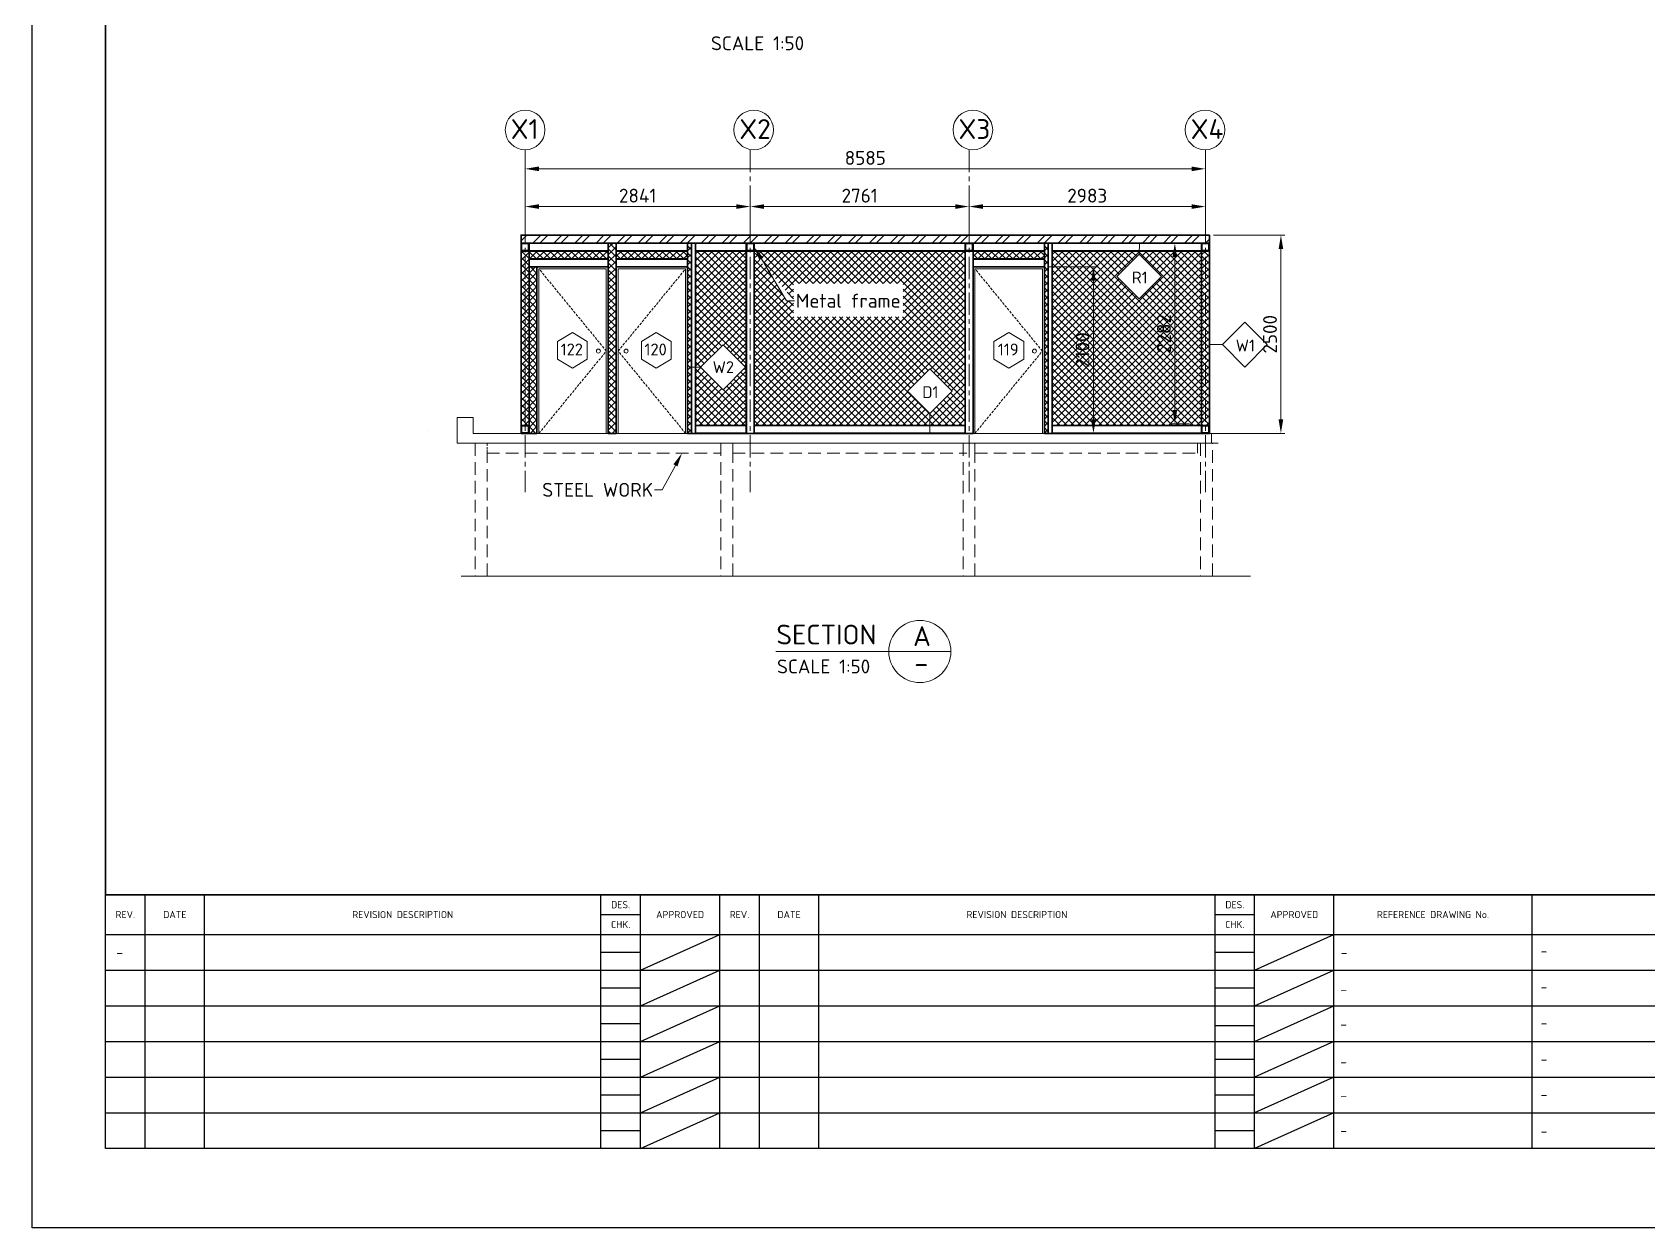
# Model space of a CAD drawing. Header units: millimetres. Extents: x 58252 to 201048, y -169708 to -110308.
# Drawn here: x 58252 to 99018, y -169708 to -139548 of the extents above; entities that cross this region are included whole.
import ezdxf
from ezdxf import colors
from ezdxf.entities.mleader import LeaderData, LeaderLine
from ezdxf.enums import TextEntityAlignment as Align
from ezdxf.math import Vec2, Vec3

# ---------------------------------------------------------------- set-up
doc = ezdxf.new("R2010")
doc.units = ezdxf.units.MM
doc.header["$MEASUREMENT"] = 0
for name, pattern in [('ACAD_ISO04W100', [30, 24, -3, 0, -3]), ('CENTER', [2, 1.25, -0.25, 0.25, -0.25]), ('DASHED', [19.05, 12.7, -6.35])]:
    doc.linetypes.add(name, pattern=pattern)
doc.layers.add('DIGITAL_SIGNATURE', color=7, linetype='Continuous')
for name, color, linetype, lineweight in [('hemjee', 190, 'Continuous', 9), ('KH AXIS', 8, 'ACAD_ISO04W100', 9), ('KH bagana budeg', 7, 'Continuous', 13), ('KH dash', 7, 'DASHED', 13), ('KH SECTION', 7, 'Continuous', 35)]:
    doc.layers.add(name, color=color, linetype=linetype, lineweight=lineweight)
doc.styles.add('BORDER TEXT STYLE', font='isocpeur.ttf')
doc.styles.add('ISO standart', font='', dxfattribs={"height": 350})
doc.styles.add('OT', font='', dxfattribs={"height": 350})
doc.styles.get("Standard").update_dxf_attribs({"font": ''})
doc.styles.get('ISO standart').set_extended_font_data('ISOCPEUR MON')
doc.styles.get('OT').set_extended_font_data('ISOCPEUR MON')
doc.styles.get('Standard').set_extended_font_data('ISOCPEUR MON')
doc.dimstyles.new('OT 50', dxfattribs={"dimtxt": 350, "dimasz": 350, "dimexe": 100, "dimexo": 100, "dimgap": 100, "dimtad": 1, "dimdec": 0, "dimlfac": 0.5, "dimzin": 9, "dimdsep": 46, "dimtxsty": 'ISO standart', "dimcen": -9, "dimdle": 100, "dimclrd": 256, "dimclre": 256, "dimclrt": 256, "dimadec": 0, "dimazin": 0, "dimtfac": 1, "dimtdec": 0, "dimtmove": 0, "dimatfit": 2, "dimfxl": 1, "dimtolj": 1, "dimtzin": 0, "dimlwd": -1, "dimlwe": -1, "dimarcsym": 1})
pattern_1 = [(45, (0, 1372.54), (-88.38835, 88.38835), []), (135, (0, 1372.54), (-88.38835, -88.38835), [])]

# ---------------------------------------------------------------- blocks, each defined once
blk = doc.blocks.new('MCSI-BORDER')
at = {"color": 4, "transparency": 33554687}
for p, q in [((218.38, 18.35), (-585.62, 18.35)), ((-430.65, -45.65), (-430.65, 18.35)), ((-275.65, -45.65), (-275.65, 18.35)), ((-585.62, 8.35), (-125.65, 8.35))]:
    blk.add_line(p, q, dxfattribs=at)
at = {"color": 2, "transparency": 33554687}
for p, q in [((-575.65, -45.65), (-575.65, 18.35)), ((-560.65, -45.65), (-560.65, 18.35)), ((-460.65, -45.65), (-460.65, 18.35)), ((-450.65, -45.65), (-450.65, 18.35)), ((-420.65, -45.65), (-420.65, 18.35)), ((-405.65, -45.65), (-405.65, 18.35)), ((-305.65, -45.65), (-305.65, 18.35)), ((-295.65, -45.65), (-295.65, 18.35)), ((-460.65, 13.35), (-450.65, 13.35)), ((-305.65, 13.35), (-295.65, 13.35)), ((-450.65, -0.65), (-430.65, 8.35)), ((-295.65, -0.65), (-275.65, 8.35)), ((-460.65, 3.85), (-450.65, 3.85)), ((-305.65, 3.85), (-295.65, 3.85)), ((-585.62, -0.65), (-125.65, -0.65)), ((-450.65, -9.65), (-430.65, -0.65)), ((-295.65, -9.65), (-275.65, -0.65)), ((-460.65, -5.15), (-450.65, -5.15)), ((-305.65, -5.15), (-295.65, -5.15)), ((-585.62, -9.65), (-125.65, -9.65)), ((-450.65, -18.65), (-430.65, -9.65)), ((-295.65, -18.65), (-275.65, -9.65)), ((-460.65, -14.15), (-450.65, -14.15)), ((-305.65, -14.65), (-295.65, -14.65)), ((-585.62, -18.65), (-125.65, -18.65)), ((-450.65, -27.65), (-430.65, -18.65)), ((-275.65, -18.65), (-295.65, -27.65)), ((-460.65, -23.15), (-450.65, -23.15)), ((-305.65, -23.15), (-295.65, -23.15)), ((-585.62, -27.65), (-125.65, -27.65)), ((-450.65, -36.65), (-430.65, -27.65)), ((-275.65, -27.65), (-295.65, -36.65)), ((-460.65, -32.15), (-450.65, -32.15)), ((-305.65, -32.15), (-295.65, -32.15)), ((-585.62, -36.65), (-125.65, -36.65)), ((-450.65, -45.65), (-430.65, -36.65)), ((-275.65, -36.65), (-295.65, -45.65)), ((-460.65, -41.15), (-450.65, -41.15)), ((-305.65, -41.15), (-295.65, -41.15))]:
    blk.add_line(p, q, dxfattribs=at)
at = {"transparency": 33554687}
blk.add_line((-225.65, -45.65), (-225.65, 18.35), dxfattribs=at)
at = {"color": 4, "transparency": 33554687}
blk.add_lwpolyline([(-585.62, 508.35), (218.38, 508.35), (218.38, -45.65), (-585.62, -45.65)], close=True, dxfattribs=at)
blk.add_lwpolyline([(-585.62, 508.35), (-585.62, 18.35), (88.35, 18.35), (88.35, 66.92), (218.38, 66.92), (218.38, 508.35), (-585.62, 508.35)], close=True)
at = {"layer": 'Defpoints', "transparency": 33554687}
blk.add_lwpolyline([(-604.12, 528.35), (236.88, 528.35), (236.88, -65.65), (-604.12, -65.65)], close=True, dxfattribs=at)
at = {"lineweight": 13, "transparency": 33554687, "style": 'BORDER TEXT STYLE'}
for s, height, p in [('DES.', 1.802, (-455.65, 15.85)), ('DES.', 1.802, (-300.65, 15.85)), ('REV.', 1.802, (-580.64, 13.35)), ('DATE', 1.802, (-568.15, 13.35)), ('REVISION DESCRIPTION', 1.8021, (-510.65, 13.35)), ('APPROVED', 1.802, (-440.65, 13.35)), ('REV.', 1.802, (-425.65, 13.35)), ('DATE', 1.802, (-413.15, 13.35)), ('REVISION DESCRIPTION', 1.8021, (-355.65, 13.35)), ('APPROVED', 1.802, (-285.65, 13.35)), ('REFERENCE DRAWING No.', 1.8021, (-250.65, 13.35)), ('CHK.', 1.802, (-455.65, 10.85)), ('CHK.', 1.802, (-300.65, 10.85))]:
    blk.add_text(s, height=height, dxfattribs=at).set_placement(p, align=Align.MIDDLE_CENTER)
at = {"transparency": 33554687, "style": 'BORDER TEXT STYLE'}
for tag, p, height in [('CONTRACTOR_D_NUMBER', (118.22, 59.24), 3.5), ('RE-NUM-1', (192.38, 59.24), 3.5), ('WORLEY_D_NUMBER', (118.06, 48.63), 3.5), ('RE-NUM-2', (192.38, 48.57), 3.5), ('TL_DESIGNBY', (30, 10.56), 2.5), ('TL_DRAWNBY', (60.57, 10.56), 2.5), ('TL_LINE01', (92.79, 12.29), 3.5), ('TL_LINE02', (92.79, 6.44), 3.5), ('RV_R01', (-582.92, 2.53), 2.5), ('RV_DATE01', (-574.12, 2.53), 2.5), ('RV_DESC01', (-558.9, 2.53), 2.5), ('RV_DES01', (-460.5, 4.88), 2.5), ('RV_APP01', (-449.67, 4.88), 2.5), ('RV_R07', (-428.07, 2.53), 2.5), ('RV_DATE07', (-419.27, 2.53), 2.5), ('RV_DESC07', (-404.06, 2.53), 2.5), ('RV_DES07', (-305.65, 4.88), 2.5), ('RV_APP13', (-294.82, 4.88), 2.5), ('RF_DWGNO01', (-273.93, 2.53), 2.5), ('RF_DWGTITLE01', (-223.49, 2.92), 2.5), ('RV_CHK01', (-460.5, 0.48), 2.5), ('RV_APP02', (-440.75, -0.3), 2.5), ('RV_CHK07', (-305.65, 0.48), 2.5), ('RV_APP14', (-289.41, -0.3), 2.5), ('TL_PROJECTNO', (0, 0), 2.5), ('TL_CHKDESBY', (30, 0), 2.5), ('TL_CHKDWNBY', (60.57, 0), 2.5), ('TL_LINE03', (92.79, 0.39), 3.5), ('RV_R02', (-582.92, -6.47), 2.5), ('RV_DATE02', (-574.12, -6.51), 2.5), ('RV_DESC02', (-558.9, -6.51), 2.5), ('RV_DES02', (-460.5, -4.26), 2.5), ('RV_APP03', (-449.67, -4.25), 2.5), ('RV_R08', (-428.07, -6.47), 2.5), ('RV_DATE08', (-419.27, -6.51), 2.5), ('RV_DESC08', (-404.06, -6.51), 2.5), ('RV_DES08', (-305.65, -4.26), 2.5), ('RV_APP15', (-294.82, -4.25), 2.5), ('RF_DWGTITLE02', (-223.51, -6.15), 2.5), ('TL_LINE04', (92.75, -5.16), 3.5), ('RV_CHK02', (-460.5, -8.71), 2.5), ('RV_APP04', (-444.26, -9.43), 2.5), ('RV_CHK08', (-305.65, -8.71), 2.5), ('RV_APP16', (-289.41, -9.43), 2.5), ('RF_DWGNO02', (-274.04, -6.84), 2.5), ('TL_CONTNO', (0, -10.66), 2.5), ('TL_LEADENG', (30, -10.66), 2.5), ('TL_LEAPPDATE', (60.57, -10.47), 2.5), ('RV_DES03', (-460.5, -13.26), 2.5), ('RV_APP05', (-449.67, -12.91), 2.5), ('RV_DES09', (-305.65, -13.26), 2.5), ('RV_APP17', (-294.82, -12.91), 2.5), ('TL_LINE05', (92.62, -14.67), 3.5), ('RV_R03', (-582.92, -15.09), 2.5), ('RV_DATE03', (-574.12, -15.14), 2.5), ('RV_DESC03', (-558.9, -15.13), 2.5), ('RV_CHK03', (-460.5, -17.78), 2.5), ('RV_APP06', (-444.26, -18.09), 2.5), ('RV_R09', (-428.07, -15.09), 2.5), ('RV_DATE09', (-419.27, -15.14), 2.5), ('RV_DESC09', (-404.06, -15.13), 2.5), ('RV_CHK09', (-305.65, -17.78), 2.5), ('RV_APP18', (-289.41, -18.09), 2.5), ('RF_DWGNO03', (-274.04, -15.53), 2.5), ('RF_DWGTITLE03', (-223.49, -15.22), 2.5), ('RV_DES04', (-460.5, -22.25), 2.5), ('RV_APP07', (-449.67, -21.89), 2.5), ('RV_DES10', (-305.65, -22.25), 2.5), ('RV_APP19', (-294.82, -21.89), 2.5), ('TL_DRAWINGSIZE', (0, -21.12), 2.5), ('TL_AREAPROJENG', (30, -21.12), 2.5), ('TL_ENGMANGER', (60.57, -21.32), 2.5), ('TL_LINE06', (92.62, -20.72), 3.5), ('RV_R04', (-582.92, -24.6), 2.5), ('RV_DATE04', (-574.12, -24.55), 2.5), ('RV_DESC04', (-558.9, -24.64), 2.5), ('RV_CHK04', (-460.5, -26.66), 2.5), ('RV_R10', (-428.07, -24.6), 2.5), ('RV_DATE10', (-419.27, -24.55), 2.5), ('RV_DESC10', (-404.06, -24.64), 2.5), ('RV_CHK10', (-305.65, -26.66), 2.5), ('RF_DWGNO04', (-274.04, -25.02), 2.5), ('RF_DWGTITLE04', (-223.49, -24.35), 2.5), ('TL_LINE07', (92.62, -26.69), 3.5), ('RV_APP08', (-444.26, -27.07), 2.5), ('RV_APP20', (-289.41, -27.07), 2.5), ('TL_LINE08', (92.55, -32.01), 3.5), ('RV_R05', (-582.92, -33.41), 2.5), ('RV_DATE05', (-574.12, -33.46), 2.5), ('RV_DESC05', (-558.9, -33.56), 2.5), ('RV_DES05', (-460.5, -31.47), 2.5), ('RV_APP09', (-449.67, -31.06), 2.5), ('RV_R11', (-428.07, -33.41), 2.5), ('RV_DATE11', (-419.27, -33.46), 2.5), ('RV_DESC11', (-404.06, -33.56), 2.5), ('RV_DES11', (-305.65, -31.47), 2.5), ('RV_APP21', (-294.82, -31.51), 2.5), ('RF_DWGNO05', (-274.04, -33.59), 2.5), ('RF_DWGTITLE05', (-223.49, -33.29), 2.5), ('TL_PLOTSCALE', (0.29, -32.07), 2.5), ('TL_PROJMANGER', (30.29, -32.07), 2.5), ('TL_PMAPPDATE', (60.57, -32.17), 2.5), ('RV_CHK05', (-460.5, -35.88), 2.5), ('RV_APP10', (-444.26, -36.23), 2.5), ('RV_CHK11', (-305.65, -35.88), 2.5), ('RV_APP22', (-289.41, -36.23), 2.5), ('RV_R06', (-582.92, -42.23), 2.5), ('RV_DATE06', (-574.12, -42.28), 2.5), ('RV_DESC06', (-559.2, -42.28), 2.5), ('RV_DES06', (-460.5, -40.32), 2.5), ('RV_APP11', (-449.67, -40.07), 2.5), ('RV_R12', (-428.07, -42.23), 2.5), ('RV_DATE12', (-419.27, -42.28), 2.5), ('RV_DESC12', (-404.35, -42.28), 2.5), ('RV_DES12', (-305.65, -40.32), 2.5), ('RV_APP23', (-294.82, -40.07), 2.5), ('RF_DWGNO06', (-274.04, -42.39), 2.5), ('RF_DWGTITLE06', (-223.49, -42.52), 2.5), ('TL_CADFILENAME', (-1, -42.67), 2.5), ('TL_CLIENT', (30.29, -42.15), 2.5), ('TL_CIAPPDATE', (60.57, -42.15), 2.5), ('TL_SCALE', (97.32, -42.8), 3.5), ('OT-CLIENT_DWGNO01', (147.41, -43.12), 3.5), ('TL_REV', (211.59, -43.09), 2.5), ('RV_CHK06', (-460.5, -44.77), 2.5), ('RV_APP12', (-444.26, -45.25), 2.5), ('RV_CHK12', (-305.65, -44.77), 2.5), ('RV_APP24', (-289.41, -45.25), 2.5)]:
    blk.add_attdef(tag, p, '', height=height, dxfattribs=at)
at = {"transparency": 33554687, "style": 'BORDER TEXT STYLE', "width": 0.9}
blk.add_attdef('TL_PRODUCEDBY', (0, 10.56), '', height=2.5, dxfattribs=at)
at = {"layer": 'DIGITAL_SIGNATURE'}
for tag, p in [('VENDOR', (89.23, 59.43)), ('JACOBS', (89.24, 48.59))]:
    blk.add_attdef(tag, p, '', height=2, dxfattribs=at)
blk = doc.blocks.new('*D37')
at = {"layer": 'Defpoints', "color": 0, "transparency": 16777216}
for p in [(83792, -145466), (85031, -145466), (83742, -149666)]:
    blk.add_point(p, dxfattribs=at)
at = {"layer": 'hemjee', "transparency": 16777216}
for p, q in [((83892, -145466), (85131, -145466)), ((85031, -149316), (85031, -145816)), ((83842, -149666), (85131, -149666))]:
    blk.add_line(p, q, dxfattribs=at)
for points in [[(84973, -145816), (85089, -145816), (85031, -145466)], [(84973, -149316), (85089, -149316), (85031, -149666)]]:
    blk.add_solid(points, dxfattribs=at)
at = {"layer": 'hemjee', "transparency": 16777216, "insert": (84756, -147566), "char_height": 350, "attachment_point": 5, "rotation": 90, "style": 'ISO standart'}
blk.add_mtext('\\A1;2100', dxfattribs=at)
blk = doc.blocks.new('*D214')
at = {"layer": 'Defpoints', "color": 0, "transparency": 16777216}
for p in [(76370, -143944), (70688, -144426), (76370, -144426)]:
    blk.add_point(p, dxfattribs=at)
at = {"layer": 'hemjee', "transparency": 16777216}
for p, q in [((70688, -144326), (70688, -143844)), ((76370, -144326), (76370, -143844)), ((71038, -143944), (76020, -143944))]:
    blk.add_line(p, q, dxfattribs=at)
for points in [[(71038, -143886), (71038, -144003), (70688, -143944)], [(76020, -143886), (76020, -144003), (76370, -143944)]]:
    blk.add_solid(points, dxfattribs=at)
at = {"layer": 'hemjee', "transparency": 16777216, "insert": (73529, -143669), "char_height": 350, "attachment_point": 5, "style": 'ISO standart'}
blk.add_mtext('\\A1;2841', dxfattribs=at)
blk = doc.blocks.new('*D215')
at = {"layer": 'Defpoints', "color": 0, "transparency": 16777216}
for p in [(81892, -143944), (81892, -144267), (76370, -144426)]:
    blk.add_point(p, dxfattribs=at)
at = {"layer": 'hemjee', "transparency": 16777216}
for p, q in [((76370, -144326), (76370, -143844)), ((81892, -144167), (81892, -143844)), ((76720, -143944), (81542, -143944))]:
    blk.add_line(p, q, dxfattribs=at)
for points in [[(76720, -143886), (76720, -144003), (76370, -143944)], [(81542, -143886), (81542, -144003), (81892, -143944)]]:
    blk.add_solid(points, dxfattribs=at)
at = {"layer": 'hemjee', "transparency": 16777216, "insert": (79131, -143669), "char_height": 350, "attachment_point": 5, "style": 'ISO standart'}
blk.add_mtext('\\A1;2761', dxfattribs=at)
blk = doc.blocks.new('*D216')
at = {"layer": 'Defpoints', "color": 0, "transparency": 16777216}
for p in [(87858, -143944), (81892, -144866), (87858, -144866)]:
    blk.add_point(p, dxfattribs=at)
at = {"layer": 'hemjee', "transparency": 16777216}
for p, q in [((81892, -144766), (81892, -143844)), ((87858, -144766), (87858, -143844)), ((82242, -143944), (87508, -143944))]:
    blk.add_line(p, q, dxfattribs=at)
for points in [[(82242, -143886), (82242, -144003), (81892, -143944)], [(87508, -143886), (87508, -144003), (87858, -143944)]]:
    blk.add_solid(points, dxfattribs=at)
at = {"layer": 'hemjee', "transparency": 16777216, "insert": (84875, -143669), "char_height": 350, "attachment_point": 5, "style": 'ISO standart'}
blk.add_mtext('\\A1;2983', dxfattribs=at)
blk = doc.blocks.new('*D217')
at = {"layer": 'Defpoints', "color": 0, "transparency": 16777216}
for p in [(87858, -142992), (70688, -144300), (87858, -144305)]:
    blk.add_point(p, dxfattribs=at)
at = {"layer": 'hemjee', "transparency": 16777216}
for p, q in [((70688, -144200), (70688, -142892)), ((71038, -142992), (87508, -142992)), ((87858, -144205), (87858, -142892))]:
    blk.add_line(p, q, dxfattribs=at)
for points in [[(71038, -142934), (71038, -143051), (70688, -142992)], [(87508, -142934), (87508, -143051), (87858, -142992)]]:
    blk.add_solid(points, dxfattribs=at)
at = {"layer": 'hemjee', "transparency": 16777216, "insert": (79273, -142717), "char_height": 350, "attachment_point": 5, "style": 'ISO standart'}
blk.add_mtext('\\A1;8585', dxfattribs=at)
blk = doc.blocks.new('*D257')
at = {"layer": 'Defpoints', "color": 0, "transparency": 16777216}
for p in [(87958, -144666), (89762, -144666), (87958, -149666)]:
    blk.add_point(p, dxfattribs=at)
at = {"layer": 'hemjee', "transparency": 16777216}
for p, q in [((88058, -144666), (89862, -144666)), ((89762, -149316), (89762, -145016)), ((88058, -149666), (89862, -149666))]:
    blk.add_line(p, q, dxfattribs=at)
for points in [[(89704, -145016), (89820, -145016), (89762, -144666)], [(89704, -149316), (89820, -149316), (89762, -149666)]]:
    blk.add_solid(points, dxfattribs=at)
at = {"layer": 'hemjee', "transparency": 16777216, "insert": (89487, -147166), "char_height": 350, "attachment_point": 5, "rotation": 90, "style": 'ISO standart'}
blk.add_mtext('\\A1;2500', dxfattribs=at)
blk = doc.blocks.new('*D350')
at = {"layer": 'Defpoints', "color": 0, "transparency": 16777216}
for p in [(87558, -144866), (87086, -149430), (87558, -149430)]:
    blk.add_point(p, dxfattribs=at)
at = {"layer": 'hemjee', "transparency": 16777216}
for p, q in [((87458, -144866), (86986, -144866)), ((87086, -145216), (87086, -149080)), ((87458, -149430), (86986, -149430))]:
    blk.add_line(p, q, dxfattribs=at)
for points in [[(87028, -145216), (87144, -145216), (87086, -144866)], [(87028, -149080), (87144, -149080), (87086, -149430)]]:
    blk.add_solid(points, dxfattribs=at)
at = {"layer": 'hemjee', "transparency": 16777216, "insert": (86811, -147148), "char_height": 350, "attachment_point": 5, "rotation": 90, "style": 'ISO standart'}
blk.add_mtext('\\A1;2282', dxfattribs=at)

msp = doc.modelspace()

# ---------------------------------------------------------------- hatches: boundary and pattern name
at = {"layer": 'KH bagana budeg'}
h = msp.add_hatch(dxfattribs=at)
h.set_pattern_fill('ANSI32', color=256, scale=1000)
h.set_pattern_definition([(45, (220, 1372.54), (-265.16504, 265.16504), []), (45, (396.78, 1372.54), (-265.16504, 265.16504), [])])
h.paths.add_polyline_path([(87958.1, -144665.8), (70588.1, -144663.8), (70588.1, -144865.8), (87958.1, -144865.8)])
h = msp.add_hatch(dxfattribs=at)
h.set_pattern_fill('ANSI37', color=256, scale=1000)
h.set_pattern_definition(pattern_1)
h.paths.add_polyline_path([(70588.1, -149465.8), (70788.1, -149465.8), (70788.1, -149665.8), (70988.1, -149665.8), (70988.1, -145465.8), (70788.1, -145465.8), (70788.1, -145265.8), (72788.1, -145265.8), (72788.1, -145065.8), (70588.1, -145065.8)])
h = msp.add_hatch(dxfattribs=at)
h.set_pattern_fill('ANSI37', color=256, scale=1000)
h.set_pattern_definition([(45, (2420, 1372.54), (-88.38835, 88.38835), []), (135, (2420, 1372.54), (-88.38835, -88.38835), [])])
h.paths.add_polyline_path([(72988.1, -144865.8), (72788.1, -144865.8), (72788.1, -149665.8), (72988.1, -149665.8)])
h = msp.add_hatch(dxfattribs=at)
h.set_pattern_fill('ANSI37', color=256, scale=1000)
h.set_pattern_definition(pattern_1)
h.paths.add_polyline_path([(74788.1, -145265.8), (74788.1, -145065.8), (72988.1, -145065.8), (72988.1, -145265.8)])
h = msp.add_hatch(dxfattribs=at)
h.set_pattern_fill('ANSI37', color=256, scale=1000)
h.set_pattern_definition([(45, (4320, 1372.54), (-88.38835, 88.38835), []), (135, (4320, 1372.54), (-88.38835, -88.38835), [])])
h.paths.add_polyline_path([(74788.1, -144865.8), (74788.1, -149665.8), (74888.1, -149665.8), (74888.1, -144865.8)])
h = msp.add_hatch(dxfattribs=at)
h.set_pattern_fill('ANSI37', color=256, scale=1000)
h.set_pattern_definition(pattern_1)
h.paths.add_polyline_path([(74988.1, -145065.8), (74988.1, -147999.1), (75117.3, -147999.1), (75683, -147433.4), (76250.7, -147999.1), (75683, -148564.8), (75117.3, -147999.1), (74988.1, -147999.1), (74988.1, -149465.8), (76270.1, -149465.8), (76270.1, -145065.8)])
h = msp.add_hatch(dxfattribs=at)
h.set_pattern_fill('ANSI37', color=256, scale=1000)
h.set_pattern_definition(pattern_1)
h.paths.add_polyline_path([(76470.1, -145065.8), (76470.1, -149465.8), (80901.7, -149465.8), (80901.7, -149166.7), (80336, -148601), (80901.7, -148035.3), (81467.4, -148601), (80901.7, -149166.7), (80901.7, -149465.8), (81792.1, -149465.8), (81792.1, -145065.8)])
edge = h.paths.add_edge_path()
edge.add_line((77461, -146723), (80226, -146723))
edge.add_line((80226, -146723), (80226, -145883))
edge.add_line((80226, -145883), (77461, -145883))
edge.add_line((77461, -145883), (77461, -146723))
edge.add_line((77283.5, -146320.6), (77483.5, -146320.6))
edge.add_line((76650.2, -145265.9), (77283.5, -146320.6))
edge.add_line((76600.2, -145295.9), (76470.1, -144965.8))
edge.add_line((76470.1, -144965.8), (76700.2, -145235.8))
edge.add_line((76700.2, -145235.8), (76600.2, -145295.9))
h = msp.add_hatch(dxfattribs=at)
h.set_pattern_fill('ANSI37', color=256, scale=1000)
h.set_pattern_definition(pattern_1)
h.paths.add_polyline_path([(83792.1, -145265.8), (83792.1, -145065.8), (81992.4, -145065.8), (81992.4, -145265.8)])
h = msp.add_hatch(dxfattribs=at)
h.set_pattern_fill('ANSI37', color=256, scale=1000)
h.set_pattern_definition([(45, (13324, 1372.54), (-88.38835, 88.38835), []), (135, (13324, 1372.54), (-88.38835, -88.38835), [])])
h.paths.add_polyline_path([(83792.1, -144865.8), (83792.1, -149665.8), (83892.1, -149665.8), (83892.1, -144865.8)])
h = msp.add_hatch(dxfattribs=at)
h.set_pattern_fill('ANSI37', color=256, scale=1000)
h.set_pattern_definition(pattern_1)
h.paths.add_polyline_path([(83992.4, -145065.8), (83992.4, -149465.8), (87757.7, -149465.8), (87757.7, -145065.8), (86188, -145065.8), (86186.3, -145144.4), (86752, -145710), (86186.3, -146275.7), (85620.6, -145710), (86186.3, -145144.4), (86188, -145065.8)])
h.paths.add_polyline_path([(85158.6, -148108.3), (85158.6, -147023.3), (84318.6, -147023.3), (84318.6, -148108.3)], flags=24)
h.paths.add_polyline_path([(87213.5, -147725.3), (87213.5, -146570.3), (86373.5, -146570.3), (86373.5, -147725.3)], flags=24)
h = msp.add_hatch(dxfattribs=at)
h.set_pattern_fill('ANSI37', color=256, scale=1000)
h.set_pattern_definition([(45, (17390, 1372.54), (-88.38835, 88.38835), []), (135, (17390, 1372.54), (-88.38835, -88.38835), [])])
h.paths.add_polyline_path([(87958.1, -145065.8), (87758.1, -145065.8), (87758.1, -149465.8), (87958.1, -149465.8)])
h = msp.add_hatch(dxfattribs=at)
h.set_pattern_fill('ANSI37', color=256, scale=1000)
h.set_pattern_definition([(45, (220, 0), (-88.38835, 88.38835), []), (135, (220, 0), (-88.38835, -88.38835), [])])
h.paths.add_polyline_path([(70588.1, -151038.3), (70988.1, -151038.3)])

# ---------------------------------------------------------------- linework, layer by layer
at = {"layer": 'KH AXIS', "linetype": 'CENTER', "ltscale": 450}
for p, q in [((70688.1, -142512), (70688.1, -151151.7)), ((76370.1, -142512), (76370.1, -151151.7)), ((81892.1, -142512), (81892.1, -151151.7)), ((87858.1, -142512), (87858.1, -151151.7))]:
    msp.add_line(p, q, dxfattribs=at)
at = {"layer": 'KH bagana budeg', "linetype": 'DASHED'}
for p, q in [((76282.1, -145065.8), (76282.1, -149665.8)), ((76458.1, -145065.8), (76458.1, -149665.8)), ((83980.1, -144865.8), (83980.1, -149665.8))]:
    msp.add_line(p, q, dxfattribs=at)
at = {"layer": 'KH bagana budeg'}
for p, q in [((86186.3, -145144.4), (86192.4, -144865.8)), ((72788.1, -145465.8), (70988.1, -145465.8)), ((71038.1, -145515.8), (71038.1, -149665.8)), ((72738.1, -145515.8), (71038.1, -145515.8)), ((72738.1, -149665.8), (72738.1, -145515.8)), ((72788.1, -149665.8), (72788.1, -145465.8)), ((72988.1, -145465.8), (72988.1, -149665.8)), ((74788.1, -145465.8), (72988.1, -145465.8)), ((73038.1, -145515.8), (73038.1, -149665.8)), ((74738.1, -145515.8), (73038.1, -145515.8)), ((74738.1, -149665.8), (74738.1, -145515.8)), ((74788.1, -149665.8), (74788.1, -145465.8)), ((83792.1, -145465.8), (81992.1, -145465.8)), ((82042.1, -145515.8), (82042.1, -149665.8)), ((83742.1, -145515.8), (82042.1, -145515.8)), ((83742.1, -149665.8), (83742.1, -145515.8)), ((83792.1, -149665.8), (83792.1, -145465.8)), ((88285, -147426.7), (87958.1, -147426.7)), ((75117.3, -147999.1), (74888.1, -147999.1)), ((80901.7, -149166.7), (80901.7, -149665.8)), ((68978.1, -149265.8), (68978.1, -149915.8)), ((69378.1, -149265.8), (68978.1, -149265.8)), ((69378.1, -149265.8), (69378.1, -149665.8)), ((88178.1, -149915.8), (68978.1, -149915.8)), ((88178.1, -149665.8), (69378.1, -149665.8)), ((69728.1, -149665.8), (69428.1, -149665.8)), ((88008.1, -149915.8), (88008.1, -149665.8)), ((88994.9, -153265.8), (69074.1, -153265.8))]:
    msp.add_line(p, q, dxfattribs=at)
at = {"layer": 'KH bagana budeg', "linetype": 'DASHED', "lineweight": 0, "ltscale": 5}
for p, q in [((72738.1, -147590.8), (71038.1, -145515.8)), ((73038.1, -147590.8), (74738.1, -145515.8)), ((83742.1, -147590.8), (82042.1, -145515.8)), ((71038.1, -149665.8), (72738.1, -147590.8)), ((74738.1, -149665.8), (73038.1, -147590.8)), ((82042.1, -149665.8), (83742.1, -147590.8))]:
    msp.add_line(p, q, dxfattribs=at)
at = {"layer": 'KH bagana budeg', "color": 254, "lineweight": 0, "true_color": 0xdbdbdb}
for p, q in [((81992.1, -145465.8), (81992.1, -149665.8)), ((75628.1, -150165.8), (75628.1, -149915.8)), ((75928.1, -149915.8), (75928.1, -150165.8)), ((81742.1, -150165.8), (81742.1, -149915.8)), ((82042.1, -149915.8), (82042.1, -150165.8)), ((87958.1, -149665.8), (87658.1, -149665.8)), ((87658.1, -150165.8), (87658.1, -149915.8))]:
    msp.add_line(p, q, dxfattribs=at)
at = {"layer": 'KH bagana budeg', "linetype": 'DASHED', "lineweight": 0, "ltscale": 25}
for p, q in [((69428.1, -149915.8), (69428.1, -153265.8)), ((69728.1, -153265.8), (69728.1, -149915.8)), ((75628.1, -149915.8), (75628.1, -153265.8)), ((75928.1, -153265.8), (75928.1, -149915.8)), ((81742.1, -149915.8), (81742.1, -153265.8)), ((82042.1, -153265.8), (82042.1, -149915.8)), ((87732.1, -149915.8), (87732.1, -153265.8)), ((88032.1, -153265.8), (88032.1, -149915.8)), ((69728.1, -150165.8), (75628.1, -150165.8)), ((75928.1, -150165.8), (81838.1, -150165.8)), ((82042.1, -150165.8), (87732.1, -150165.8)), ((69428.1, -153265.8), (69728.1, -153265.8))]:
    msp.add_line(p, q, dxfattribs=at)
at = {"layer": 'KH bagana budeg', "color": 254, "linetype": 'DASHED', "lineweight": 0, "ltscale": 5, "true_color": 0xdbdbdb}
msp.add_line((69728.1, -149915.8), (69728.1, -150165.8), dxfattribs=at)
at = {"layer": 'KH bagana budeg', "color": 254, "linetype": 'DASHED', "lineweight": 0, "ltscale": 25, "true_color": 0xdbdbdb}
for p, q in [((75628.1, -153265.8), (75928.1, -153265.8)), ((81742.1, -153265.8), (82042.1, -153265.8)), ((87732.1, -153265.8), (88032.1, -153265.8))]:
    msp.add_line(p, q, dxfattribs=at)
at = {"layer": 'KH bagana budeg'}
for points in [[(72988.1, -145065.8), (74788.1, -145065.8), (74788.1, -145265.8), (72988.1, -145265.8)], [(74988.1, -145065.8), (76270.1, -145065.8), (76270.1, -149465.8), (74988.1, -149465.8)], [(76470.1, -145065.8), (81792.1, -145065.8), (81792.1, -149465.8), (76470.1, -149465.8)], [(83992.4, -145065.8), (87757.7, -145065.8), (87757.7, -149465.8), (83992.4, -149465.8)], [(85620.6, -145710), (86186.3, -146275.7), (86752, -145710), (86186.3, -145144.4)], [(71506.6, -147795.8), (71506.6, -147346.2), (71881.8, -147121), (72257.1, -147346.2), (72257.1, -147795.8), (71881.8, -148021)], [(73622.7, -147795.8), (73622.7, -147346.2), (73997.9, -147121), (74373.2, -147346.2), (74373.2, -147795.8), (73997.9, -148021)], [(82521.2, -147795.8), (82521.2, -147346.2), (82896.4, -147121), (83271.7, -147346.2), (83271.7, -147795.8), (82896.4, -148021)], [(88285, -147426.7), (88850.7, -147992.4), (89416.3, -147426.7), (88850.7, -146861)], [(75117.3, -147999.1), (75683, -148564.8), (76250.7, -147999.1), (75683, -147433.4)], [(80336, -148601), (80901.7, -149166.7), (81467.4, -148601), (80901.7, -148035.3)]]:
    msp.add_lwpolyline(points, close=True, dxfattribs=at)
at = {"layer": 'KH bagana budeg', "linetype": 'DASHED', "lineweight": 0}
msp.add_lwpolyline([(74976.1, -144865.8), (74976.1, -144865.8), (74976.1, -149665.8)], dxfattribs=at)
at = {"layer": 'KH bagana budeg'}
for points in [[(68214.7, -149588.3), (68214.7, -149588.3)], [(77011.7, -155170.4), (81431.8, -155170.4), (81433.9, -155170.4)]]:
    msp.add_lwpolyline(points, dxfattribs=at)
for centre, radius in [((70688.1, -142012), 500), ((76458.1, -142012), 500), ((81988.1, -142012), 500), ((87847.3, -142012), 500), ((80650.4, -155170.4), 783.5)]:
    msp.add_circle(centre, radius, dxfattribs=at)
at = {"layer": 'KH bagana budeg', "color": 254, "lineweight": 0, "true_color": 0xdbdbdb}
for centre in [(72538.1, -147590.8), (73238.1, -147590.8), (83542.1, -147590.8)]:
    msp.add_circle(centre, 50, dxfattribs=at)
at = {"layer": 'KH dash'}
for points in [[(70788.1, -144877.8), (70788.1, -144877.8), (72788.1, -144877.8)], [(70788.1, -145053.8), (70788.1, -145053.8), (72788.1, -145053.8)], [(72988.1, -144877.8), (72988.1, -144877.8), (74788.1, -144877.8)], [(72988.1, -145053.8), (72988.1, -145053.8), (74788.1, -145053.8)], [(74988.1, -144877.8), (74988.1, -144877.8), (76270.1, -144877.8)], [(74988.1, -145053.8), (74988.1, -145053.8), (76270.1, -145053.8)], [(76470.1, -144877.8), (76470.1, -144877.8), (81792.4, -144877.8)], [(76470.1, -145053.8), (76470.1, -145053.8), (81792.4, -145053.8)], [(81992.4, -144877.8), (81992.4, -144877.8), (83792.1, -144877.8)], [(81992.4, -145053.8), (81992.4, -145053.8), (83792.1, -145053.8)], [(83992.4, -144877.8), (83992.4, -144877.8), (87758.1, -144877.8)], [(83992.4, -145053.8), (83992.4, -145053.8), (87758.1, -145053.8)], [(70788.1, -145277.8), (70788.1, -145277.8), (72788.1, -145277.8)], [(70788.1, -145453.8), (70788.1, -145453.8), (72788.1, -145453.8)], [(72988.1, -145277.8), (72988.1, -145277.8), (74788.1, -145277.8)], [(72988.1, -145453.8), (72988.1, -145453.8), (74788.1, -145453.8)], [(81992.4, -145277.8), (81992.4, -145277.8), (83792.1, -145277.8)], [(81992.4, -145453.8), (81992.4, -145453.8), (83792.1, -145453.8)], [(74988.1, -149477.8), (74988.1, -149477.8), (76270.1, -149477.8)], [(76470.1, -149477.8), (76470.1, -149477.8), (81792.4, -149477.8)], [(83992.1, -149477.8), (83992.1, -149477.8), (87757.7, -149477.8)], [(74988.1, -149653.8), (74988.1, -149653.8), (76270.1, -149653.8)], [(76470.1, -149653.8), (76470.1, -149653.8), (81792.4, -149653.8)], [(83992.1, -149653.8), (83992.1, -149653.8), (87757.7, -149653.8)]]:
    msp.add_lwpolyline(points, dxfattribs=at)
at = {"layer": 'KH SECTION'}
msp.add_line((70788.1, -145065.8), (70788.1, -149465.8), dxfattribs=at)
for points in [[(87958.1, -144665.8), (70588.1, -144663.8), (70588.1, -144865.8), (87958.1, -144865.8)], [(70588.1, -144865.8), (70588.1, -145065.8), (70788.1, -145065.8), (70788.1, -144865.8)], [(70600.1, -144877.8), (70600.1, -145053.8), (70776.1, -145053.8), (70776.1, -144877.8)], [(70788.1, -144865.8), (72788.1, -144865.8), (72788.1, -144865.8), (70788.1, -144865.8)], [(70788.1, -144865.8), (72788.1, -144865.8), (72788.1, -145065.8), (70788.1, -145065.8)], [(72788.1, -144865.8), (72788.1, -149665.8), (72988.1, -149665.8), (72988.1, -144865.8)], [(72988.1, -144865.8), (74988.1, -144865.8), (74988.1, -144865.8), (72988.1, -144865.8)], [(72988.1, -144865.8), (74788.1, -144865.8), (74788.1, -145065.8), (72988.1, -145065.8)], [(74788.1, -144865.8), (74788.1, -149665.8), (74888.1, -149665.8), (74888.1, -144865.8)], [(74888.1, -144865.8), (74988.1, -144865.8), (74988.1, -149665.8), (74888.1, -149665.8)], [(74988.1, -144865.8), (76988.1, -144865.8), (76988.1, -144865.8), (74988.1, -144865.8)], [(74988.1, -144865.8), (76270.1, -144865.8), (76270.1, -145065.8), (74988.1, -145065.8)], [(76270.1, -144865.8), (76270.1, -145065.8), (76470.1, -145065.8), (76470.1, -144865.8)], [(76270.1, -145065.8), (76470.1, -145065.8), (76470.1, -149665.8), (76270.1, -149665.8)], [(76282.1, -144877.8), (76282.1, -145053.8), (76458.1, -145053.8), (76458.1, -144877.8)], [(76470.1, -144865.8), (78470.1, -144865.8), (78470.1, -144865.8), (76470.1, -144865.8)], [(76470.1, -144865.8), (81792.4, -144865.8), (81792.4, -145065.8), (76470.1, -145065.8)], [(81792.8, -145065.8), (81792.4, -145065.8), (81792.4, -145065.8), (81792.1, -149665.8), (81992.1, -149665.8), (81992.1, -145065.8), (81992.1, -145065.8), (81992.1, -145065.8)], [(81792.4, -144865.8), (81792.4, -145065.8), (81992.4, -145065.8), (81992.4, -144865.8)], [(81804.4, -144877.8), (81804.4, -145053.8), (81980.4, -145053.8), (81980.4, -144877.8)], [(81992.4, -144865.8), (83992.4, -144865.8), (83992.4, -144865.8), (81992.4, -144865.8)], [(81992.4, -144865.8), (83792.1, -144865.8), (83792.1, -145065.8), (81992.4, -145065.8)], [(81992.4, -145065.8), (83792.1, -145065.8), (83792.1, -145265.8), (81992.4, -145265.8)], [(83792.1, -144865.8), (83792.1, -149665.8), (83892.1, -149665.8), (83892.1, -144865.8)], [(83892.1, -144865.8), (83992.1, -144865.8), (83992.1, -149665.8), (83892.1, -149665.8)], [(83992.4, -144865.8), (85992.4, -144865.8), (85992.4, -144865.8), (83992.4, -144865.8)], [(83992.4, -144865.8), (87758.1, -144865.8), (87758.1, -145065.8), (83992.4, -145065.8)], [(87758.1, -144865.8), (87758.1, -145065.8), (87958.1, -145065.8), (87958.1, -144865.8)], [(87758.1, -145065.8), (87758.1, -149465.8), (87958.1, -149465.8), (87958.1, -145065.8)], [(87770.1, -144877.8), (87770.1, -145053.8), (87946.1, -145053.8), (87946.1, -144877.8)], [(70788.1, -145265.8), (72788.1, -145265.8), (72788.1, -145265.8), (70788.1, -145265.8)], [(70788.1, -145265.8), (72788.1, -145265.8), (72788.1, -145465.8), (70788.1, -145465.8)], [(72988.1, -145265.8), (74788.1, -145265.8), (74788.1, -145465.8), (72988.1, -145465.8)], [(81992.4, -145265.8), (83792.1, -145265.8), (83792.1, -145465.8), (81992.4, -145465.8)], [(70588.1, -149465.8), (70588.1, -149665.8), (70788.1, -149665.8), (70788.1, -149465.8)], [(70600.1, -149477.8), (70600.1, -149653.8), (70776.1, -149653.8), (70776.1, -149477.8)], [(74988.1, -149465.8), (76270.1, -149465.8), (76270.1, -149665.8), (74988.1, -149665.8)], [(76470.1, -149465.8), (78470.1, -149465.8), (78470.1, -149465.8), (76470.1, -149465.8)], [(76470.1, -149465.8), (81792.4, -149465.8), (81792.4, -149665.8), (76470.1, -149665.8)], [(83992.1, -149465.8), (85992.1, -149465.8), (85992.1, -149465.8), (83992.1, -149465.8)], [(83992.1, -149465.8), (87757.7, -149465.8), (87757.7, -149665.8), (83992.1, -149665.8)], [(87758.1, -149465.8), (87758.1, -149665.8), (87958.1, -149665.8), (87958.1, -149465.8)], [(87770.1, -149477.8), (87770.1, -149653.8), (87946.1, -149653.8), (87946.1, -149477.8)]]:
    msp.add_lwpolyline(points, close=True, dxfattribs=at)
msp.add_lwpolyline([(70588.1, -145065.8), (72788.1, -145065.8), (72788.1, -145265.8), (70788.1, -145265.8), (70788.1, -145465.8), (70988.1, -145465.8), (70988.1, -149665.8), (70788.1, -149665.8), (70788.1, -149465.8), (70588.1, -149465.8), (70588.1, -145065.8)], dxfattribs=at)

# ---------------------------------------------------------------- block references
ref = msp.add_blockref('MCSI-BORDER', (118664.5, -163143.1), dxfattribs=dict(xscale=100, yscale=100, zscale=100))
ref.add_attrib('RF_DWGTITLE06', '-', (96315.4, -167395.1), dxfattribs={"transparency": 33554687, "height": 250.3, "style": 'BORDER TEXT STYLE'})
ref.add_attrib('RF_DWGNO06', '-', (91260.3, -167382.2), dxfattribs={"transparency": 33554687, "height": 250.3, "style": 'BORDER TEXT STYLE'})
ref.add_attrib('RF_DWGTITLE05', '-', (96315.4, -166472.6), dxfattribs={"transparency": 33554687, "height": 250.3, "style": 'BORDER TEXT STYLE'})
ref.add_attrib('RF_DWGNO05', '-', (91260.3, -166502.1), dxfattribs={"transparency": 33554687, "height": 250.3, "style": 'BORDER TEXT STYLE'})
ref.add_attrib('RF_DWGTITLE04', '-', (96315.4, -165578.5), dxfattribs={"transparency": 33554687, "height": 250.3, "style": 'BORDER TEXT STYLE'})
ref.add_attrib('RF_DWGNO04', '-', (91260.3, -165644.8), dxfattribs={"transparency": 33554687, "height": 250.3, "style": 'BORDER TEXT STYLE'})
ref.add_attrib('RF_DWGTITLE03', '-', (96315.4, -164665.4), dxfattribs={"transparency": 33554687, "height": 250.3, "style": 'BORDER TEXT STYLE'})
ref.add_attrib('RF_DWGNO03', '-', (91260.3, -164696.1), dxfattribs={"transparency": 33554687, "height": 250.3, "style": 'BORDER TEXT STYLE'})
ref.add_attrib('RF_DWGTITLE02', '-', (96313.4, -163758.1), dxfattribs={"transparency": 33554687, "height": 250.3, "style": 'BORDER TEXT STYLE'})
ref.add_attrib('RF_DWGNO02', '-', (91260.3, -163827.4), dxfattribs={"transparency": 33554687, "height": 250.3, "style": 'BORDER TEXT STYLE'})
ref.add_attrib('RF_DWGTITLE01', '-', (96315.4, -162850.6), dxfattribs={"transparency": 33554687, "height": 250.3, "style": 'BORDER TEXT STYLE'})
ref.add_attrib('RF_DWGNO01', '-', (91271.7, -162890.1), dxfattribs={"transparency": 33554687, "height": 250.3, "style": 'BORDER TEXT STYLE'})
ref.add_attrib('RV_R01', '-', (60372.2, -162890.1), dxfattribs={"transparency": 33554687, "height": 250, "style": 'BORDER TEXT STYLE'})

# ---------------------------------------------------------------- texts
at = {"layer": 'KH SECTION', "style": 'OT'}
for s, p in [('X1', (70325, -142238.4)), ('X2', (76095, -142238.4)), ('X3', (81625, -142238.4)), ('X4', (87484.2, -142238.4))]:
    msp.add_text(s, height=500, dxfattribs=at).set_placement(p)
at = {"layer": 'KH SECTION', "attachment_point": 1, "style": 'OT'}
for s, width, insert, char_height in [('\\pxql;SCALE 1:50', 3213.493, (75377.6, -139649.3), 350), ('\\pxql;SECTION', 3019.352, (77029.4, -154493), 500), ('\\pxql;A', 545.54, (80479.7, -154531.6), 500), ('\\pxql;SCALE 1:50', 3213.493, (77044.5, -155372.5), 350), ('\\pxql;-', 287.982, (80508.3, -155197.5), 525)]:
    msp.add_mtext_dynamic_manual_height_columns(s, width=width, gutter_width=12.5, heights=[0], dxfattribs=dict(at, insert=insert, char_height=char_height))
at = {"layer": 'KH SECTION', "char_height": 300, "width": 490, "attachment_point": 2, "style": 'OT'}
for s, insert in [('R1', (86199.9, -145585.3)), ('122   ', (71866.5, -147400)), ('120   ', (73982.6, -147400)), ('119   ', (82881.1, -147400)), ('W1', (88864.3, -147302)), ('W2', (75690.9, -147846.9)), ('D1', (80915.3, -148476.2))]:
    msp.add_mtext(s, dxfattribs=dict(at, insert=insert))

# ---------------------------------------------------------------- dimensions: what is measured, and where the dimension line sits
at = {"layer": 'hemjee', "color": 3}
for base, p1, p2, picture, middle in [((87858.1, -142992.4), (70688.1, -144300.4), (87858.1, -144305), '*D217', (79273.1, -142717.4)), ((76370.1, -143944.2), (70688.1, -144425.6), (76370.1, -144425.6), '*D214', (73529.1, -143669.2))]:
    dim = msp.add_linear_dim(base=base, p1=p1, p2=p2, dimstyle='OT 50', dxfattribs=at)
    dim.commit()
    dim.dimension.update_dxf_attribs({"geometry": picture, "text_midpoint": middle})
for base, p1, p2, picture, middle in [((81892.1, -143944.2), (76370.1, -144425.6), (81892.1, -144266.7), '*D215', (79131.1, -143669.2)), ((87858.1, -143944.2), (81892.1, -144865.8), (87858.1, -144865.8), '*D216', (84875.1, -143669.2))]:
    dim = msp.add_linear_dim(base=base, p1=p1, p2=p2, dimstyle='OT 50', override={"dimtmove": 1}, dxfattribs=at)
    dim.commit()
    dim.dimension.update_dxf_attribs({"geometry": picture, "text_midpoint": middle})
for base, p1, p2, picture, middle in [((89761.9, -144665.8), (87958.1, -149665.8), (87958.1, -144665.8), '*D257', (89486.9, -147165.8)), ((85031.1, -145465.8), (83742.1, -149665.8), (83792.1, -145465.8), '*D37', (84756.1, -147565.8))]:
    dim = msp.add_linear_dim(base=base, p1=p1, p2=p2, angle=90, dimstyle='OT 50', dxfattribs=at)
    dim.commit()
    dim.dimension.update_dxf_attribs({"geometry": picture, "text_midpoint": middle})
at = {"layer": 'hemjee', "color": 30, "true_color": 0xf26722}
dim = msp.add_linear_dim(base=(87086, -149429.8), p1=(87558.1, -144865.8), p2=(87558.1, -149429.8), angle=90, dimstyle='OT 50', dxfattribs=at)
dim.commit()
dim.dimension.update_dxf_attribs({"geometry": '*D350', "text_midpoint": (86811, -147147.8)})

# ---------------------------------------------------------------- leaders
at = {"layer": 'KH SECTION'}
ml = msp.add_multileader_mtext('Standard', dxfattribs=at)
ml.set_content('Metal frame  ', color=256, style='OT')
ml.set_leader_properties(color=256, linetype='ByLayer', lineweight=9)
ml.build(insert=Vec2(0, 0))
ml.multileader.update_dxf_attribs({"text_left_attachment_type": 2, "text_right_attachment_type": 2, "dogleg_length": 200, "arrow_head_size": 350})
ctx = ml.context
ctx.base_point, ctx.char_height, ctx.arrow_head_size, ctx.landing_gap_size, ctx.plane_origin = Vec3(77483.5, -146320.6), 350, 350, 100, Vec3(86765.2, -148933.1)
ctx.left_attachment, ctx.right_attachment, ctx.text_align_type = 2, 2, 1
notes = []
notes.append((ctx, [(1, (1, 1, 0), (77283.5, -146320.6), (1, 0), 200, [(0, [(76470.1, -144965.8)], 0, [])])]))
ctx.mtext.insert, ctx.mtext.alignment, ctx.mtext.flow_direction = Vec3(78843.5, -146145.5), 2, 5
ml = msp.add_multileader_mtext('Standard', dxfattribs=at)
ml.set_content('STEEL WORK  ', color=256, style='OT')
ml.set_leader_properties(color=256, linetype='ByLayer', lineweight=9)
ml.build(insert=Vec2(0, 0))
ml.multileader.update_dxf_attribs({"text_left_attachment_type": 2, "text_right_attachment_type": 2, "dogleg_length": 200, "arrow_head_size": 350})
ctx = ml.context
ctx.base_point, ctx.char_height, ctx.arrow_head_size, ctx.landing_gap_size, ctx.plane_origin = Vec3(71090.5, -151091.4), 350, 350, 100, Vec3(82959.5, -154266.6)
ctx.left_attachment, ctx.right_attachment, ctx.text_align_type = 2, 2, 1
notes.append((ctx, [(0, (1, 1, 0), (74150.5, -151091.4), (-1, 0), 200, [(0, [(74647.8, -150165.8)], 0, [])])]))
ctx.mtext.insert, ctx.mtext.alignment, ctx.mtext.flow_direction = Vec3(72520.5, -150916.3), 2, 5
for ctx, leaders in notes:
    for number, flags, end, landing, length, lines in leaders:
        leader = LeaderData()
        leader.index, (leader.has_last_leader_line, leader.has_dogleg_vector, leader.attachment_direction) = number, flags
        leader.last_leader_point, leader.dogleg_vector, leader.dogleg_length = Vec3(end), Vec3(landing), length
        for number, points, colour, breaks in lines:
            line = LeaderLine()
            line.index, line.vertices, line.color, line.breaks = number, Vec3.list(points), colors.encode_raw_color(colour), breaks
            leader.lines.append(line)
        ctx.leaders.append(leader)

doc.saveas('drawing.dxf')
